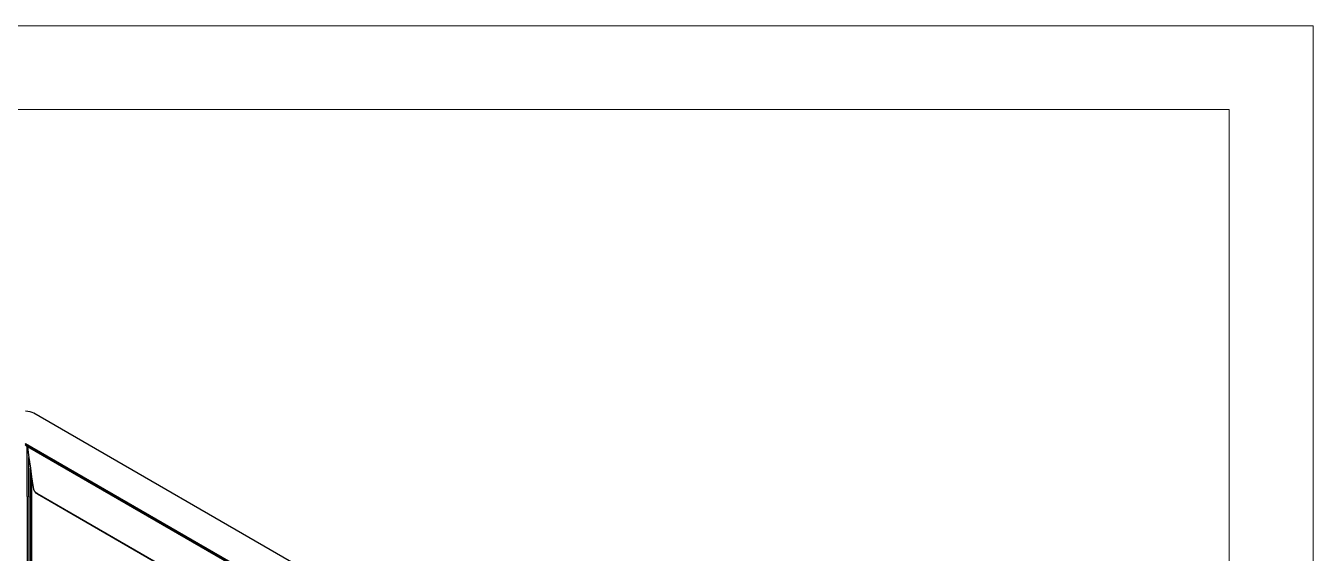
# Model space of a CAD drawing. Header units: millimetres. Extents: x 153 to 4750, y 92 to 3343.
# Drawn here: x 3562 to 4750, y 2856 to 3343 of the extents above; entities that cross this region are included whole.
import ezdxf

# ---------------------------------------------------------------- set-up
doc = ezdxf.new("R2010")
doc.units = ezdxf.units.MM
doc.layers.add('tabelka', color=155, linetype='Continuous')

msp = doc.modelspace()

# ---------------------------------------------------------------- linework, layer by layer
for p, q in [((3564.4, 2987), (3562.2, 2987.1)), ((3566.5, 2986.6), (3564.4, 2987)), ((3568.4, 2986), (3566.5, 2986.6)), ((3569.9, 2985.2), (3568.4, 2986)), ((3865.5, 2814.6), (3569.9, 2985.2)), ((3562.2, 2957.5), (3817.4, 2810.1)), ((3562.6, 2956.8), (3562.2, 2957.5)), ((3562.2, 2955.8), (3562.6, 2956.8)), ((3562.2, 2955.8), (3562.8, 2955.3)), ((3563.4, 2954.7), (3562.6, 2956.8)), ((3563, 2956), (3562.6, 2956.8)), ((3562.6, 2956.8), (3816.3, 2810.3)), ((3562.8, 2955.3), (3563.4, 2954.7)), ((3563.4, 2954.7), (3563, 2956)), ((3564, 2954.1), (3563, 2956)), ((3563.5, 2955.3), (3563, 2956)), ((3563, 2956), (3815.1, 2810.5)), ((3563.4, 2954.7), (3563.8, 2954.3)), ((3564, 2954.4), (3563.5, 2955.3)), ((3564, 2954.1), (3563.5, 2955.3)), ((3563.5, 2955.3), (3814, 2810.6)), ((3563.8, 2908.5), (3563.8, 2954.3)), ((3563.8, 2954.3), (3564, 2954.1)), ((3812.9, 2810.7), (3564, 2954.4)), ((3564, 2954.4), (3564, 2954.1)), ((3564, 2954.1), (3565.3, 2944.6)), ((3565.3, 2908.2), (3565.3, 2944.6)), ((3565.3, 2944.6), (3566.7, 2934.7)), ((3566.7, 2907.8), (3566.7, 2934.7)), ((3566.7, 2934.7), (3567.8, 2926.6)), ((3567.8, 2926.6), (3567.8, 2907.3)), ((3567.8, 2926.6), (3569.2, 2916.7)), ((3569.2, 2916.7), (3569.5, 2915.4)), ((3569.5, 2915.4), (3570.2, 2913.8)), ((3571, 2912.7), (3570.2, 2913.8)), ((3570.2, 2913.8), (3570.8, 2913.2)), ((3571, 2912.7), (3570.8, 2913.2)), ((3570.8, 2913.2), (3571.3, 2912.5)), ((3572, 2911.5), (3571, 2912.7)), ((3571, 2912.7), (3571.3, 2912.5)), ((3571.3, 2912.5), (3572.6, 2911.5)), ((3572, 2911.5), (3571.3, 2912.5)), ((3573.3, 2910.5), (3572, 2911.5)), ((3572.6, 2911.5), (3762.6, 2801.9)), ((3572.6, 2911.5), (3573.3, 2910.5)), ((3763.3, 2800.9), (3573.3, 2910.5)), ((3563.8, 2908.5), (3563.8, 2754.7)), ((3565.3, 2908.2), (3565.3, 2753.8)), ((3566.7, 2907.8), (3566.7, 2753.1)), ((3567.8, 2907.3), (3567.8, 2752.4))]:
    msp.add_line(p, q)
at = {"layer": 'tabelka', "lineweight": 5}
for points in [[(152.7, 3342.7), (4750.2, 3342.7), (4750.2, 91.9), (152.7, 91.9)], [(230.1, 3265.3), (4672.8, 3265.3), (4672.8, 169.3), (230.1, 169.3)]]:
    msp.add_lwpolyline(points, close=True, dxfattribs=at)

doc.saveas('drawing.dxf')
